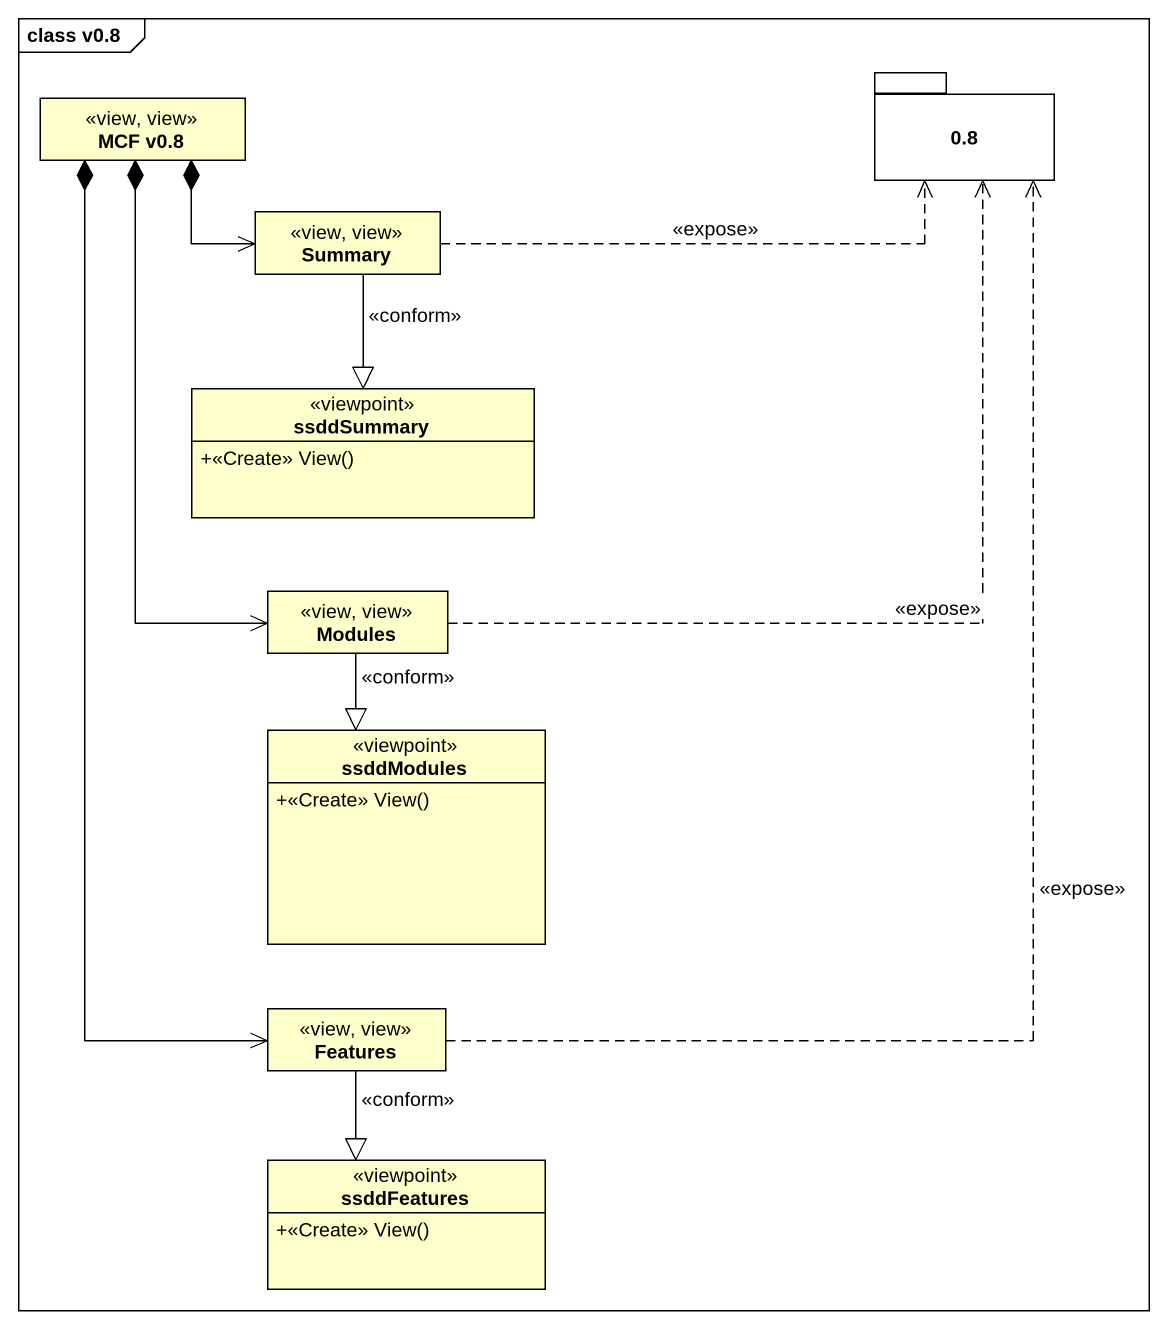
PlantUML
@startuml
mainframe class v0.8
hide circle
hide empty members
skinparam classAttributeIconSize 0
class "MCF v0.8" as MCF_v0_8 <<view, view>>
package "0.8" as p0_8 {
}
class Summary <<view, view>>
class ssddSummary <<viewpoint>> {
  +<<Create>> View()
}
class Modules <<view, view>>
class ssddModules <<viewpoint>> {
  +<<Create>> View()
}
class Features <<view, view>>
class ssddFeatures <<viewpoint>> {
  +<<Create>> View()
}
MCF_v0_8 *-right-> Summary
MCF_v0_8 *--> Modules
MCF_v0_8 *--> Features
Summary .right.> p0_8 : <<expose>>
Summary --|> ssddSummary : <<conform>>
Modules .up.> p0_8 : <<expose>>
Modules --|> ssddModules : <<conform>>
Features .up.> p0_8 : <<expose>>
Features --|> ssddFeatures : <<conform>>
@enduml
